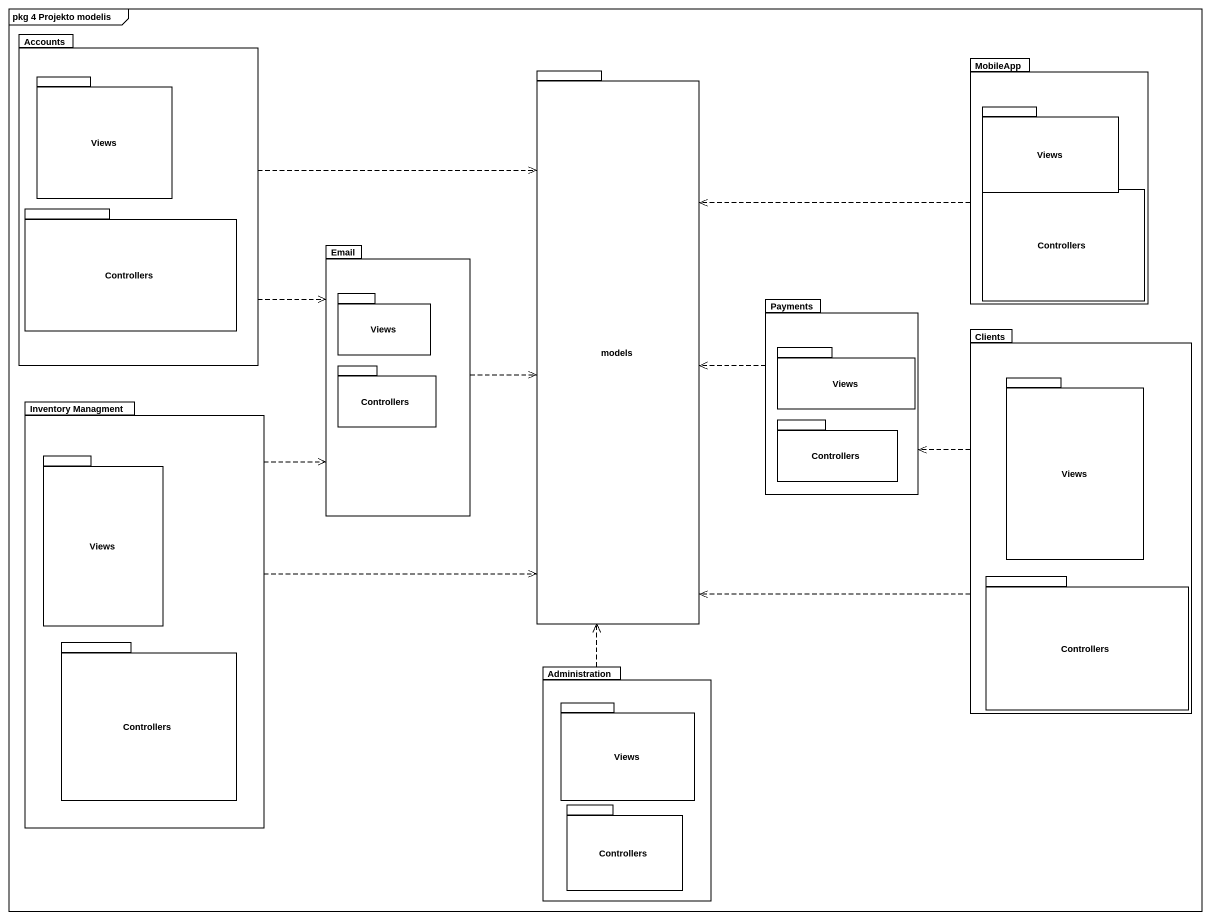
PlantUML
@startuml
mainframe pkg 4 Projekto modelis
package Accounts {
  package Views {
  }
  package "Controllers" as Controllers_2 {
  }
}
package models {
}
package MobileApp {
  package "Views" as Views_2 {
  }
  package Controllers {
  }
}
package Email {
  package "Views" as Views_3 {
  }
  package "Controllers" as Controllers_3 {
  }
}
package Payments {
  package "Views" as Views_4 {
  }
  package "Controllers" as Controllers_4 {
  }
}
package Clients {
  package "Views" as Views_5 {
  }
  package "Controllers" as Controllers_5 {
  }
}
package "Inventory Managment" as Inventory_Managment {
  package "Views" as Views_6 {
  }
  package "Controllers" as Controllers_6 {
  }
}
package Administration {
  package "Views" as Views_7 {
  }
  package "Controllers" as Controllers_7 {
  }
}
Accounts .right.> models
Accounts ..> Email
MobileApp .left.> models
Email .right.> models
Payments .left.> models
Clients .left.> models
Clients .left.> Payments
Inventory_Managment .right.> models
Inventory_Managment .up.> Email
Administration .up.> models
@enduml
